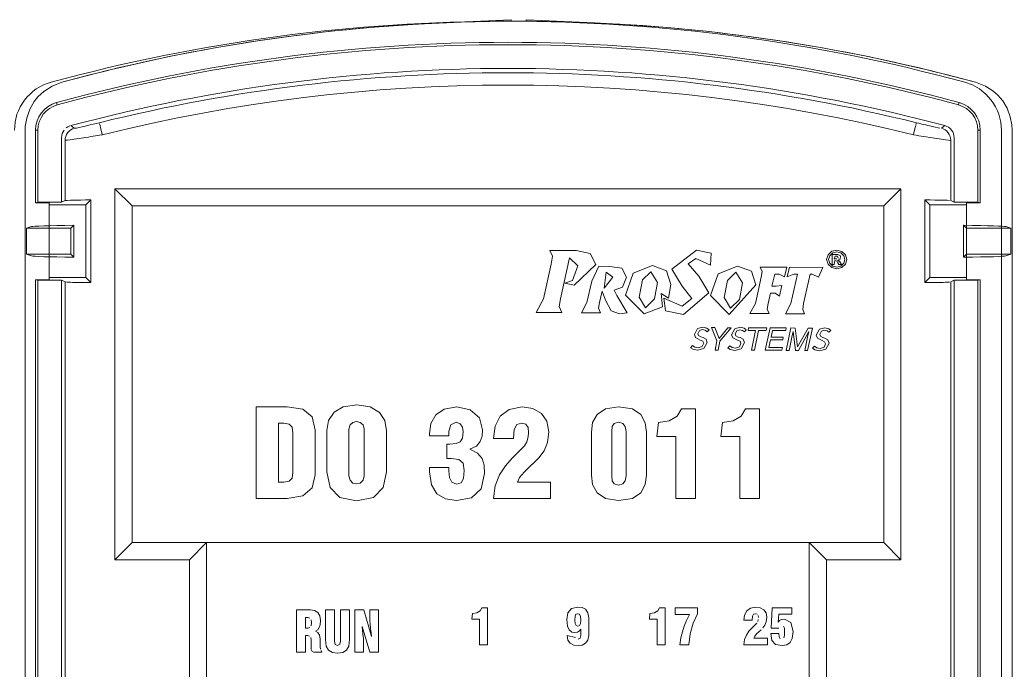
# Model space of a CAD drawing. Header units: millimetres. Extents: x -6000 to 26000, y -6000 to 26000.
# Drawn here: x 113.58 to 119.13, y -2314.49 to -2310.86 of the extents above; entities that cross this region are included whole.
import ezdxf

# ---------------------------------------------------------------- set-up
doc = ezdxf.new("R2010")
doc.units = ezdxf.units.MM
doc.header["$MEASUREMENT"] = 0
doc.layers.add('Чертеж и Рисунок_Ном._пера__1', color=7, linetype='Continuous', lineweight=15)
doc.layers.add('Чертеж и Рисунок_Ном._пера__7', color=7, linetype='Continuous', lineweight=15)

msp = doc.modelspace()

# ---------------------------------------------------------------- linework, layer by layer
at = {"layer": 'Чертеж и Рисунок_Ном._пера__1', "color": 7, "linetype": 'Continuous', "lineweight": 15, "flags": 128}
for points in [[(116.7713, -2312.1622), (116.6921, -2312.146), (116.5454, -2312.1452), (116.5593, -2312.178), (116.5528, -2312.2216), (116.5097, -2312.4156), (116.4685, -2312.4917), (116.6123, -2312.4924), (116.5979, -2312.4597), (116.6049, -2312.4161), (116.6549, -2312.1874)], [(117.4482, -2312.1597), (117.3655, -2312.1429), (117.2272, -2312.2498), (117.2852, -2312.3447)], [(117.361, -2312.1895), (117.4443, -2312.2285), (117.4482, -2312.1597)], [(118.1017, -2312.1691), (118.1227, -2312.15)], [(118.1017, -2312.1691), (118.1227, -2312.15)], [(118.1278, -2312.1592), (118.1113, -2312.1745)], [(118.1278, -2312.1592), (118.1113, -2312.1745)], [(118.1227, -2312.15), (118.1504, -2312.1434)], [(118.1227, -2312.15), (118.1504, -2312.1434)], [(118.1505, -2312.1537), (118.1278, -2312.1592)], [(118.1505, -2312.1537), (118.1278, -2312.1592)], [(118.1504, -2312.1434), (118.1787, -2312.1505)], [(118.1504, -2312.1434), (118.1787, -2312.1505)], [(118.1729, -2312.1592), (118.1505, -2312.1537)], [(118.1729, -2312.1592), (118.1505, -2312.1537)], [(118.1897, -2312.1748), (118.1729, -2312.1592)], [(118.1897, -2312.1748), (118.1729, -2312.1592)], [(118.1787, -2312.1505), (118.1992, -2312.1697)], [(118.1787, -2312.1505), (118.1992, -2312.1697)], [(116.6282, -2312.329), (116.6802, -2312.3396), (116.8021, -2312.2248), (116.7713, -2312.1622)], [(116.6549, -2312.1874), (116.701, -2312.2312), (116.6718, -2312.3133)], [(117.3789, -2312.2887), (117.3199, -2312.2195), (117.361, -2312.1895)], [(118.1015, -2312.2217), (118.094, -2312.1956), (118.1017, -2312.1691)], [(118.1015, -2312.2217), (118.094, -2312.1956), (118.1017, -2312.1691)], [(118.1113, -2312.1745), (118.1051, -2312.1957), (118.1112, -2312.217), (118.128, -2312.2326)], [(118.1113, -2312.1745), (118.1051, -2312.1957), (118.1112, -2312.217), (118.128, -2312.2326)], [(118.1248, -2312.2238), (118.1248, -2312.1681), (118.1369, -2312.1681), (118.1562, -2312.1683), (118.1713, -2312.1759)], [(118.1248, -2312.2238), (118.1248, -2312.1681), (118.1369, -2312.1681), (118.1562, -2312.1683), (118.1713, -2312.1759)], [(118.1506, -2312.2052), (118.1401, -2312.2009), (118.1369, -2312.2238), (118.1248, -2312.2238)], [(118.1506, -2312.2052), (118.1401, -2312.2009), (118.1369, -2312.2238), (118.1248, -2312.2238)], [(118.1551, -2312.1777), (118.1419, -2312.1769), (118.1369, -2312.1922)], [(118.1551, -2312.1777), (118.1419, -2312.1769), (118.1369, -2312.1922)], [(118.1369, -2312.1922), (118.1511, -2312.1922)], [(118.1369, -2312.1922), (118.1511, -2312.1922)], [(118.1591, -2312.1888), (118.1551, -2312.1777)], [(118.1591, -2312.1888), (118.1551, -2312.1777)], [(118.1688, -2312.1947), (118.1573, -2312.1995)], [(118.1688, -2312.1947), (118.1573, -2312.1995)], [(118.1713, -2312.1759), (118.1688, -2312.1947)], [(118.1713, -2312.1759), (118.1688, -2312.1947)], [(118.1733, -2312.2327), (118.19, -2312.2171), (118.1959, -2312.1962), (118.1897, -2312.1748)], [(118.1733, -2312.2327), (118.19, -2312.2171), (118.1959, -2312.1962), (118.1897, -2312.1748)], [(118.1992, -2312.1697), (118.2068, -2312.1962), (118.1992, -2312.2225)], [(118.1992, -2312.1697), (118.2068, -2312.1962), (118.1992, -2312.2225)], [(116.9473, -2312.2442), (116.8815, -2312.2342), (116.8193, -2312.2339), (116.7808, -2312.3162), (116.7529, -2312.4365), (116.722, -2312.4935), (116.8284, -2312.4941), (116.8176, -2312.4684), (116.8224, -2312.4368), (116.837, -2312.3733), (116.8559, -2312.4232), (116.8875, -2312.4832)], [(116.9518, -2312.3512), (116.9737, -2312.2948), (116.9473, -2312.2442)], [(117.1979, -2312.2588), (117.1191, -2312.2302), (117.0114, -2312.2731)], [(117.0626, -2312.3105), (117.1106, -2312.265)], [(117.1106, -2312.265), (117.1467, -2312.3239), (117.1303, -2312.4168)], [(117.1679, -2312.3858), (117.2081, -2312.4125), (117.2224, -2312.3355), (117.1979, -2312.2588)], [(117.487, -2312.2755), (117.4443, -2312.3972), (117.5487, -2312.5029), (117.6981, -2312.3379), (117.6736, -2312.2612)], [(117.5948, -2312.2325), (117.487, -2312.2755)], [(117.5383, -2312.3129), (117.5862, -2312.2674)], [(117.5862, -2312.2674), (117.6223, -2312.3263), (117.6059, -2312.4192)], [(117.6736, -2312.2612), (117.5948, -2312.2325)], [(118.1221, -2312.2411), (118.1015, -2312.2217)], [(118.1221, -2312.2411), (118.1015, -2312.2217)], [(118.1504, -2312.2483), (118.1221, -2312.2411)], [(118.1504, -2312.2483), (118.1221, -2312.2411)], [(118.128, -2312.2326), (118.1505, -2312.2382)], [(118.128, -2312.2326), (118.1505, -2312.2382)], [(118.1785, -2312.2415), (118.1504, -2312.2483)], [(118.1785, -2312.2415), (118.1504, -2312.2483)], [(118.1505, -2312.2382), (118.1733, -2312.2327)], [(118.1505, -2312.2382), (118.1733, -2312.2327)], [(118.1992, -2312.2225), (118.1785, -2312.2415)], [(118.1992, -2312.2225), (118.1785, -2312.2415)], [(116.6718, -2312.3133), (116.6282, -2312.329)], [(117.0114, -2312.2731), (116.9686, -2312.3948), (117.0731, -2312.5006), (117.1759, -2312.461), (117.1679, -2312.3858)], [(117.1303, -2312.4168), (117.0801, -2312.4656), (117.0444, -2312.4067), (117.0626, -2312.3105)], [(117.2852, -2312.3447), (117.3392, -2312.4148), (117.2862, -2312.4567), (117.1836, -2312.4116), (117.193, -2312.483), (117.2931, -2312.5034), (117.4343, -2312.3821), (117.3789, -2312.2887)], [(117.5558, -2312.468), (117.5201, -2312.4091), (117.5383, -2312.3129)], [(116.9198, -2312.3964), (116.9057, -2312.3666), (116.9518, -2312.3512)], [(116.9774, -2312.4948), (116.9198, -2312.3964)], [(117.6059, -2312.4192), (117.5558, -2312.468)], [(116.8875, -2312.4832), (116.9339, -2312.4999)], [(116.9339, -2312.4999), (116.9774, -2312.4948)], [(117.4005, -2312.6524), (117.3862, -2312.6464), (117.3596, -2312.6325), (117.3537, -2312.6157), (117.3712, -2312.5819)], [(117.3712, -2312.5819), (117.401, -2312.574)], [(117.3823, -2312.5936), (117.3728, -2312.6114), (117.377, -2312.6219)], [(117.415, -2312.5921), (117.3998, -2312.5883), (117.3823, -2312.5936)], [(117.401, -2312.574), (117.4242, -2312.5797)], [(117.4242, -2312.5797), (117.4357, -2312.589), (117.4248, -2312.5999), (117.415, -2312.5921)], [(117.6091, -2312.6534), (117.5949, -2312.6475), (117.5683, -2312.6336), (117.5624, -2312.6168), (117.5799, -2312.583)], [(117.5799, -2312.583), (117.6097, -2312.5751), (117.6329, -2312.5807), (117.6443, -2312.5901), (117.6334, -2312.6009), (117.6236, -2312.5932)], [(117.591, -2312.5946), (117.5815, -2312.6124), (117.5856, -2312.623)], [(117.6236, -2312.5932), (117.6084, -2312.5894), (117.591, -2312.5946)], [(118.0419, -2312.636), (118.036, -2312.6192), (118.0535, -2312.5853)], [(118.0535, -2312.5853), (118.0833, -2312.5775), (118.1065, -2312.5831)], [(118.0646, -2312.597), (118.0551, -2312.6148), (118.0592, -2312.6253)], [(118.082, -2312.5917), (118.0646, -2312.597)], [(118.0972, -2312.5956), (118.082, -2312.5917)], [(118.1065, -2312.5831), (118.1179, -2312.5924), (118.107, -2312.6033), (118.0972, -2312.5956)], [(117.377, -2312.6219), (117.3907, -2312.6284), (117.4021, -2312.6319), (117.4189, -2312.6414), (117.4257, -2312.66), (117.4067, -2312.694)], [(117.3969, -2312.6831), (117.4059, -2312.6635), (117.4005, -2312.6524)], [(117.5856, -2312.623), (117.5993, -2312.6295), (117.6108, -2312.6329), (117.6275, -2312.6424)], [(117.6056, -2312.6841), (117.6145, -2312.6645), (117.6091, -2312.6534)], [(117.6275, -2312.6424), (117.6343, -2312.661), (117.6154, -2312.695)], [(118.0828, -2312.6558), (118.0685, -2312.6498), (118.0419, -2312.636)], [(118.0592, -2312.6253), (118.0729, -2312.6318), (118.0844, -2312.6353), (118.1011, -2312.6448)], [(118.0792, -2312.6865), (118.0881, -2312.6669), (118.0828, -2312.6558)], [(118.1011, -2312.6448), (118.1079, -2312.6634), (118.089, -2312.6974)], [(117.3454, -2312.6978), (117.3327, -2312.6892), (117.3438, -2312.6776)], [(117.3438, -2312.6776), (117.3566, -2312.6864)], [(117.4067, -2312.694), (117.3712, -2312.7038), (117.3454, -2312.6978)], [(117.3566, -2312.6864), (117.375, -2312.6903)], [(117.375, -2312.6903), (117.3969, -2312.6831)], [(117.554, -2312.6988), (117.5413, -2312.6902), (117.5524, -2312.6787)], [(117.5524, -2312.6787), (117.5652, -2312.6875)], [(117.6154, -2312.695), (117.5799, -2312.7049), (117.554, -2312.6988)], [(117.5652, -2312.6875), (117.5836, -2312.6913)], [(117.5836, -2312.6913), (117.6056, -2312.6841)], [(118.0535, -2312.7072), (118.0276, -2312.7012), (118.015, -2312.6926), (118.026, -2312.681)], [(118.026, -2312.681), (118.0389, -2312.6898)], [(118.0389, -2312.6898), (118.0573, -2312.6937)], [(118.089, -2312.6974), (118.0535, -2312.7072)], [(118.0573, -2312.6937), (118.0792, -2312.6865)]]:
    msp.add_lwpolyline(points, dxfattribs=at)
for points in [[(118.1573, -2312.1995), (118.1655, -2312.2059), (118.177, -2312.224), (118.1619, -2312.2239), (118.1569, -2312.2148)], [(118.1573, -2312.1995), (118.1655, -2312.2059), (118.177, -2312.224), (118.1619, -2312.2239), (118.1569, -2312.2148)], [(116.8484, -2312.357), (116.8604, -2312.2675), (116.8979, -2312.2952)], [(117.8706, -2312.2391), (117.7221, -2312.2384), (117.7325, -2312.263), (117.7276, -2312.2956), (117.6957, -2312.4412), (117.6644, -2312.4982), (117.7722, -2312.4988), (117.7618, -2312.4742), (117.7666, -2312.4415), (117.7793, -2312.3836), (117.8064, -2312.3837), (117.8302, -2312.4017), (117.844, -2312.3423), (117.812, -2312.3455), (117.7878, -2312.3454), (117.8034, -2312.2771), (117.8291, -2312.2772), (117.8574, -2312.2937)], [(118.0733, -2312.2401), (118.048, -2312.2946), (118.012, -2312.2781), (118.0017, -2312.278), (117.9653, -2312.4425), (117.9604, -2312.4752), (117.9709, -2312.4998), (117.8631, -2312.4992), (117.8943, -2312.4422), (117.9307, -2312.2777), (117.9096, -2312.2776), (117.8736, -2312.2938), (117.886, -2312.2392)], [(117.4684, -2312.5769), (117.4917, -2312.6372), (117.5403, -2312.5773), (117.5602, -2312.5774), (117.497, -2312.6519), (117.4863, -2312.7022), (117.4694, -2312.7022), (117.4801, -2312.6518), (117.4487, -2312.5768)], [(117.69, -2312.7033), (117.6731, -2312.7032), (117.6965, -2312.5931), (117.6541, -2312.5929), (117.6572, -2312.5779), (117.759, -2312.5784), (117.7559, -2312.5934), (117.7134, -2312.5931)], [(117.843, -2312.704), (117.7505, -2312.7036), (117.7771, -2312.5785), (117.8683, -2312.5789), (117.8652, -2312.5939), (117.7909, -2312.5935), (117.7829, -2312.6302), (117.8514, -2312.6306), (117.8483, -2312.6456), (117.7798, -2312.6452), (117.7705, -2312.6887), (117.8461, -2312.689)], [(117.9185, -2312.5792), (117.9316, -2312.6852), (117.9901, -2312.5795), (118.0141, -2312.5797), (117.9875, -2312.7048), (117.9712, -2312.7047), (117.9868, -2312.6307), (117.9941, -2312.5996), (117.9361, -2312.7045), (117.9194, -2312.7044), (117.9066, -2312.5991), (117.8999, -2312.6303), (117.8842, -2312.7042), (117.8678, -2312.7041), (117.8944, -2312.579)]]:
    msp.add_lwpolyline(points, close=True, dxfattribs=at)
at = {"layer": 'Чертеж и Рисунок_Ном._пера__7', "color": 7, "linetype": 'Continuous', "lineweight": 15}
for p, q in [((115.9457, -2310.872), (116.3288, -2310.8553)), ((116.3288, -2310.8553), (116.3288, -2310.8628)), ((116.4123, -2310.8553), (116.7953, -2310.872)), ((116.4123, -2310.8628), (116.4123, -2310.8553)), ((113.7849, -2311.3183), (113.7885, -2311.3313)), ((118.8354, -2311.3183), (118.8319, -2311.3313)), ((113.6091, -2318.069), (113.6091, -2311.4724)), ((113.6091, -2318.069), (113.6091, -2311.4727)), ((113.667, -2311.8784), (113.667, -2311.4727)), ((113.6803, -2311.4727), (113.667, -2311.4727)), ((113.6803, -2311.4727), (113.6803, -2311.8758)), ((118.94, -2311.4727), (118.94, -2311.8758)), ((118.94, -2311.4727), (118.9534, -2311.4727)), ((118.9534, -2311.4727), (118.9534, -2311.8784)), ((119.0716, -2318.069), (119.0716, -2311.4724)), ((119.132, -2311.4724), (119.132, -2318.069)), ((119.132, -2318.0272), (119.132, -2311.4727)), ((113.813, -2311.8758), (113.813, -2311.5143)), ((113.8322, -2311.5291), (113.8322, -2311.8662)), ((118.7881, -2311.8662), (118.7881, -2311.5291)), ((118.8073, -2311.8758), (118.8073, -2311.5143)), ((114.1105, -2311.8001), (118.5099, -2311.8001)), ((114.1105, -2311.8001), (114.2069, -2311.8965)), ((114.1105, -2313.8763), (114.1105, -2311.8001)), ((118.4135, -2311.8965), (118.5099, -2311.8001)), ((118.5099, -2311.8001), (118.5099, -2313.8763)), ((113.6803, -2311.8758), (113.667, -2311.8784)), ((113.7435, -2311.8784), (113.667, -2311.8784)), ((113.813, -2311.8758), (113.6803, -2311.8758)), ((113.7435, -2311.8907), (113.7435, -2311.8784)), ((113.8322, -2311.8662), (113.813, -2311.8758)), ((113.9492, -2311.8907), (113.9771, -2311.8628)), ((113.9771, -2311.8628), (113.9771, -2312.325)), ((118.6432, -2312.325), (118.6432, -2311.8628)), ((118.6432, -2311.8628), (118.6711, -2311.8907)), ((118.8073, -2311.8758), (118.7881, -2311.8662)), ((118.94, -2311.8758), (118.8073, -2311.8758)), ((118.8769, -2311.8784), (118.8769, -2311.8907)), ((118.9534, -2311.8784), (118.8769, -2311.8784)), ((118.9534, -2311.8784), (118.94, -2311.8758)), ((113.9492, -2311.8907), (113.7435, -2311.8907)), ((113.7435, -2312.2971), (113.7435, -2311.8907)), ((113.9492, -2311.8907), (113.9492, -2312.2971)), ((118.4135, -2311.8965), (114.2069, -2311.8965)), ((114.2069, -2311.8965), (114.2069, -2313.7799)), ((118.4135, -2313.7799), (118.4135, -2311.8965)), ((118.6711, -2311.8907), (118.8769, -2311.8907)), ((118.6711, -2312.2971), (118.6711, -2311.8907)), ((118.8769, -2311.8907), (118.8769, -2312.2971)), ((113.6164, -2312.0212), (113.6441, -2312.012)), ((113.6164, -2312.0212), (113.6164, -2312.1666)), ((113.8654, -2312.0212), (113.6164, -2312.0212)), ((113.8654, -2312.0212), (113.8822, -2312.0045)), ((113.8654, -2312.0212), (113.8654, -2312.1666)), ((113.8822, -2312.0045), (113.8822, -2312.1833)), ((118.8589, -2312.0045), (118.8589, -2312.1833)), ((118.8589, -2312.0045), (118.8756, -2312.0212)), ((119.1247, -2312.0212), (118.8756, -2312.0212)), ((118.8756, -2312.1666), (118.8756, -2312.0212)), ((119.1247, -2312.0212), (119.0969, -2312.012)), ((119.1247, -2312.0212), (119.1247, -2312.1666)), ((113.6441, -2312.1759), (113.6164, -2312.1666)), ((113.6164, -2312.1666), (113.8654, -2312.1666)), ((113.8654, -2312.1666), (113.8822, -2312.1833)), ((118.8756, -2312.1666), (118.8589, -2312.1833)), ((118.8756, -2312.1666), (119.1247, -2312.1666)), ((119.0969, -2312.1759), (119.1247, -2312.1666)), ((113.667, -2312.3094), (113.667, -2316.9005)), ((113.6803, -2312.3121), (113.667, -2312.3094)), ((113.7435, -2312.3094), (113.667, -2312.3094)), ((113.813, -2312.3121), (113.6803, -2312.3121)), ((113.6803, -2312.3121), (113.6803, -2316.8979)), ((113.9492, -2312.2971), (113.7435, -2312.2971)), ((113.7435, -2312.2971), (113.7435, -2312.3094)), ((113.813, -2312.3121), (113.8322, -2312.3217)), ((113.813, -2316.8979), (113.813, -2312.3121)), ((113.8322, -2312.3217), (113.8322, -2316.8883)), ((113.9771, -2312.325), (113.9492, -2312.2971)), ((118.6432, -2312.325), (118.6711, -2312.2971)), ((118.6711, -2312.2971), (118.8769, -2312.2971)), ((118.8073, -2312.3121), (118.7881, -2312.3217)), ((118.7881, -2316.8883), (118.7881, -2312.3217)), ((118.94, -2312.3121), (118.8073, -2312.3121)), ((118.8073, -2316.8979), (118.8073, -2312.3121)), ((118.8769, -2312.3094), (118.8769, -2312.2971)), ((118.9534, -2312.3094), (118.8769, -2312.3094)), ((118.9534, -2312.3094), (118.94, -2312.3121)), ((118.94, -2316.8979), (118.94, -2312.3121)), ((118.9534, -2312.3094), (118.9534, -2316.9005)), ((114.1105, -2313.8763), (114.2069, -2313.7799)), ((114.2069, -2313.7799), (114.6242, -2313.7799)), ((114.5278, -2313.8763), (114.6242, -2313.7799)), ((114.6242, -2313.7799), (114.6242, -2317.6751)), ((114.6242, -2313.7799), (117.9961, -2313.7799)), ((117.9961, -2313.7799), (118.4135, -2313.7799)), ((117.9961, -2313.7799), (118.0925, -2313.8763)), ((117.9961, -2317.6751), (117.9961, -2313.7799)), ((118.4135, -2313.7799), (118.5099, -2313.8763)), ((114.5278, -2313.8763), (114.1105, -2313.8763)), ((114.5278, -2317.7715), (114.5278, -2313.8763)), ((118.5099, -2313.8763), (118.0925, -2313.8763)), ((118.0925, -2313.8763), (118.0925, -2317.7715))]:
    msp.add_line(p, q, dxfattribs=at)
at = {"layer": 'Чертеж и Рисунок_Ном._пера__7', "color": 7, "linetype": 'Continuous', "lineweight": 15, "flags": 128}
for points in [[(113.7536, -2311.2043), (113.732, -2311.2112), (113.711, -2311.2197), (113.6908, -2311.23), (113.6714, -2311.2419), (113.6544, -2311.2543), (113.6361, -2311.2701), (113.6202, -2311.2863), (113.6057, -2311.3038), (113.5936, -2311.321), (113.5813, -2311.3419), (113.5708, -2311.3638), (113.5633, -2311.3835), (113.5524, -2311.4274), (113.5487, -2311.4724)], [(113.814, -2311.2043), (113.7596, -2311.2255), (113.7136, -2311.2553), (113.6806, -2311.2863), (113.6601, -2311.3119), (113.6349, -2311.3553), (113.6175, -2311.4045), (113.6098, -2311.4525), (113.6091, -2311.4724)], [(118.8667, -2311.2043), (118.9094, -2311.2197), (118.9489, -2311.2419), (118.9843, -2311.2702), (119.0146, -2311.3038), (119.0285, -2311.3237), (119.0391, -2311.3419), (119.0495, -2311.3638), (119.057, -2311.3835), (119.0634, -2311.4053), (119.068, -2311.4275), (119.0708, -2311.4515), (119.0716, -2311.4724)], [(118.9271, -2311.2043), (118.9819, -2311.2257), (119.0234, -2311.252), (119.0515, -2311.2768), (119.079, -2311.3092), (119.1033, -2311.3493), (119.1217, -2311.3975), (119.1304, -2311.4425), (119.132, -2311.4724)], [(113.884, -2311.4619), (113.8962, -2311.4606), (113.9103, -2311.4577), (113.9273, -2311.454), (113.9381, -2311.4515), (113.9528, -2311.4481), (113.9721, -2311.4435), (113.9891, -2311.4394), (114.0065, -2311.4351), (114.024, -2311.4308)], [(114.028, -2311.4467), (114.0254, -2311.4362)], [(118.5963, -2311.4308), (118.5934, -2311.4426)], [(118.5963, -2311.4308), (118.6094, -2311.4341), (118.6273, -2311.4384), (118.6375, -2311.4409), (118.6482, -2311.4435), (118.6603, -2311.4464), (118.6708, -2311.4489), (118.687, -2311.4526), (118.7018, -2311.4559), (118.7175, -2311.4593), (118.7278, -2311.4612)], [(113.813, -2311.5143), (113.814, -2311.503), (113.8167, -2311.4919), (113.8213, -2311.4815), (113.8274, -2311.4719)], [(113.8322, -2311.5291), (113.8331, -2311.5183), (113.8358, -2311.5073), (113.8403, -2311.4966), (113.8467, -2311.4867), (113.8546, -2311.478), (113.8638, -2311.4709), (113.8737, -2311.4655), (113.884, -2311.4619)], [(113.8391, -2311.4601), (113.8485, -2311.4537), (113.8589, -2311.449)], [(113.884, -2311.4619), (113.8743, -2311.4545), (113.8647, -2311.4472)], [(114.0408, -2311.4983), (114.0378, -2311.4862), (114.0347, -2311.4739), (114.0308, -2311.4583), (114.028, -2311.4467)], [(118.5924, -2311.4467), (118.5895, -2311.4583), (118.5856, -2311.4739), (118.5825, -2311.4862), (118.5796, -2311.4983)], [(118.7557, -2311.4472), (118.746, -2311.4545), (118.7364, -2311.4619)], [(118.7881, -2311.5291), (118.7872, -2311.5183), (118.7846, -2311.5073), (118.78, -2311.4966), (118.7737, -2311.4867), (118.7657, -2311.478), (118.7565, -2311.4709), (118.7466, -2311.4655), (118.7364, -2311.4619)], [(118.7557, -2311.4472), (118.7663, -2311.451), (118.7763, -2311.4565), (118.7852, -2311.4635), (118.7929, -2311.4719), (118.7991, -2311.4815), (118.8036, -2311.4919), (118.8064, -2311.503), (118.8073, -2311.5143)], [(113.8322, -2311.5291), (113.845, -2311.5284), (113.8604, -2311.5265), (113.8717, -2311.525), (113.8839, -2311.5232), (113.8968, -2311.5213), (113.9127, -2311.5189), (113.9229, -2311.5173), (113.9347, -2311.5154), (113.9482, -2311.5133), (113.9635, -2311.5109), (113.9772, -2311.5087), (113.9904, -2311.5065), (114.0028, -2311.5045), (114.0143, -2311.5026), (114.0246, -2311.5009), (114.0408, -2311.4983)], [(118.5796, -2311.4983), (118.5953, -2311.5009), (118.6096, -2311.5032), (118.6225, -2311.5053), (118.6337, -2311.5072), (118.651, -2311.5099), (118.6721, -2311.5133), (118.6856, -2311.5154), (118.6974, -2311.5173), (118.7076, -2311.5189), (118.7236, -2311.5213), (118.7364, -2311.5232), (118.7486, -2311.525), (118.7599, -2311.5265), (118.7754, -2311.5284), (118.787, -2311.5293)], [(113.8322, -2311.8662), (113.8441, -2311.8651), (113.8624, -2311.8644), (113.8744, -2311.8641), (113.8881, -2311.8638), (113.9034, -2311.8636), (113.9201, -2311.8633), (113.9475, -2311.863), (113.9771, -2311.8628)], [(118.6432, -2311.8628), (118.6728, -2311.863), (118.7002, -2311.8633), (118.717, -2311.8636), (118.7322, -2311.8638), (118.746, -2311.8641), (118.7579, -2311.8644), (118.768, -2311.8647), (118.7823, -2311.8654)], [(113.8322, -2312.3217), (113.8441, -2312.3228), (113.8624, -2312.3234), (113.8744, -2312.3237), (113.8881, -2312.324), (113.9034, -2312.3243), (113.9201, -2312.3245), (113.9475, -2312.3248), (113.9771, -2312.325)], [(118.6432, -2312.325), (118.6728, -2312.3248), (118.7002, -2312.3245), (118.717, -2312.3243), (118.7322, -2312.324), (118.746, -2312.3237), (118.7579, -2312.3234), (118.768, -2312.3231), (118.7823, -2312.3224)], [(115.1634, -2313.0337), (115.0749, -2313.0201), (114.9025, -2313.0201), (114.9025, -2313.5336)], [(115.2149, -2313.0761), (115.1634, -2313.0337)], [(115.3892, -2313.0199), (115.3372, -2313.0506)], [(115.4646, -2313.0087), (115.3892, -2313.0199)], [(115.5397, -2313.0201), (115.4646, -2313.0087)], [(115.5913, -2313.0512), (115.5397, -2313.0201)], [(115.9543, -2313.0324), (115.9067, -2313.0653)], [(116.0238, -2313.0201), (115.9543, -2313.0324)], [(116.0998, -2313.0363), (116.0238, -2313.0201)], [(116.1506, -2313.0809), (116.0998, -2313.0363)], [(116.317, -2313.0343), (116.267, -2313.0728)], [(116.3906, -2313.0201), (116.317, -2313.0343)], [(116.4504, -2313.0295), (116.3906, -2313.0201)], [(116.4977, -2313.0569), (116.4504, -2313.0295)], [(116.8559, -2313.0319), (116.8092, -2313.0635)], [(116.9298, -2313.0201), (116.8559, -2313.0319)], [(117.0068, -2313.032), (116.9298, -2313.0201)], [(117.0543, -2313.0637), (117.0068, -2313.032)], [(117.6077, -2313.5336), (117.7178, -2313.5336), (117.7178, -2313.0308), (117.6392, -2313.0308), (117.6163, -2313.072), (117.571, -2313.0982)], [(115.2147, -2313.4725), (115.2315, -2313.4005), (115.2315, -2313.1503), (115.2149, -2313.0761)], [(115.307, -2313.0964), (115.2972, -2313.1531), (115.2972, -2313.3841), (115.315, -2313.4715), (115.3698, -2313.5265), (115.4639, -2313.5457)], [(115.3372, -2313.0506), (115.307, -2313.0964)], [(115.4432, -2313.1075), (115.4639, -2313.1031)], [(115.4639, -2313.1031), (115.4842, -2313.1075)], [(115.6209, -2313.0973), (115.5913, -2313.0512)], [(115.6131, -2313.4715), (115.6305, -2313.3841), (115.6305, -2313.1538), (115.6209, -2313.0973)], [(115.9067, -2313.0653), (115.8794, -2313.1127)], [(116.1662, -2313.1833), (116.1689, -2313.1481), (116.1506, -2313.0809)], [(116.267, -2313.0728), (116.2387, -2313.1291)], [(116.5289, -2313.1009), (116.4977, -2313.0569)], [(116.5401, -2313.1603), (116.5289, -2313.1009)], [(116.8092, -2313.0635), (116.7846, -2313.1086)], [(117.0783, -2313.1088), (117.0543, -2313.0637)], [(117.571, -2313.0982), (117.5105, -2313.1074), (117.5026, -2313.1867), (117.6077, -2313.1867), (117.6077, -2313.5336)], [(115.0262, -2313.1124), (115.0563, -2313.1124), (115.0855, -2313.1175)], [(115.0857, -2313.4361), (115.057, -2313.4413), (115.0262, -2313.4413), (115.0262, -2313.1124)], [(115.0855, -2313.1175), (115.1024, -2313.1344)], [(115.1024, -2313.1344), (115.1077, -2313.1653), (115.1077, -2313.387), (115.1024, -2313.4189), (115.0857, -2313.4361)], [(115.4273, -2313.4311), (115.4209, -2313.4056), (115.4209, -2313.1453), (115.4273, -2313.1213)], [(115.4273, -2313.1213), (115.4432, -2313.1075)], [(115.4842, -2313.1075), (115.5002, -2313.1213)], [(115.5002, -2313.1213), (115.5068, -2313.1453), (115.5068, -2313.4056), (115.5002, -2313.4311)], [(115.8794, -2313.1127), (115.8708, -2313.1689), (115.8708, -2313.1832), (115.9794, -2313.1832)], [(115.9794, -2313.1832), (115.9794, -2313.156), (115.9909, -2313.12)], [(115.9909, -2313.12), (116.0216, -2313.1067)], [(116.0216, -2313.1067), (116.044, -2313.1145)], [(116.044, -2313.1145), (116.0564, -2313.1343)], [(116.0564, -2313.1343), (116.0602, -2313.1603), (116.0563, -2313.1951)], [(116.2387, -2313.1291), (116.2297, -2313.1967), (116.3413, -2313.1967), (116.346, -2313.1466)], [(116.346, -2313.1466), (116.3608, -2313.1192), (116.3856, -2313.1109)], [(116.3856, -2313.1109), (116.4105, -2313.1176)], [(116.4105, -2313.1176), (116.4229, -2313.1363)], [(116.4229, -2313.1363), (116.4264, -2313.1646)], [(116.7846, -2313.1086), (116.7775, -2313.161)], [(116.9674, -2313.434), (116.9541, -2313.4517), (116.9284, -2313.4578), (116.9048, -2313.4517), (116.8938, -2313.434), (116.8912, -2313.4056), (116.8912, -2313.1588), (116.8938, -2313.1304), (116.9048, -2313.1127)], [(116.9048, -2313.1127), (116.9284, -2313.1067)], [(116.9284, -2313.1067), (116.9541, -2313.1127)], [(116.9541, -2313.1127), (116.9674, -2313.1304)], [(116.9674, -2313.1304), (116.9713, -2313.1588), (116.9713, -2313.4056), (116.9674, -2313.434)], [(117.0783, -2313.455), (117.085, -2313.4027), (117.085, -2313.161), (117.0783, -2313.1088)], [(116.0563, -2313.1951), (116.0433, -2313.2157), (116.0201, -2313.2256)], [(116.1339, -2313.2398), (116.1557, -2313.2145)], [(116.1557, -2313.2145), (116.1662, -2313.1833)], [(116.4168, -2313.2152), (116.4028, -2313.2389)], [(116.4242, -2313.1883), (116.4168, -2313.2152)], [(116.4264, -2313.1646), (116.4242, -2313.1883)], [(116.5326, -2313.2193), (116.5401, -2313.1603)], [(116.7775, -2313.161), (116.7775, -2313.4027), (116.7846, -2313.4552)], [(116.0201, -2313.2256), (115.9852, -2313.2282), (115.968, -2313.2282), (115.968, -2313.309), (115.993, -2313.309), (116.036, -2313.3145)], [(116.0974, -2313.2568), (116.1339, -2313.2398)], [(116.1404, -2313.2802), (116.0974, -2313.2568)], [(116.3713, -2313.2708), (116.3341, -2313.3072)], [(116.4028, -2313.2389), (116.3713, -2313.2708)], [(116.4843, -2313.3047), (116.5128, -2313.2656)], [(116.5128, -2313.2656), (116.5326, -2313.2193)], [(116.036, -2313.3145), (116.0592, -2313.335)], [(116.1654, -2313.3095), (116.1404, -2313.2802)], [(116.1769, -2313.3464), (116.1654, -2313.3095)], [(116.3341, -2313.3072), (116.2961, -2313.35)], [(116.4613, -2313.3282), (116.4843, -2313.3047)], [(115.9834, -2313.4146), (115.9794, -2313.3784), (115.9794, -2313.3591), (115.8708, -2313.3591), (115.8708, -2313.3841), (115.8821, -2313.4562)], [(116.0592, -2313.335), (116.0659, -2313.3762)], [(116.0659, -2313.3762), (116.0621, -2313.4203)], [(116.1796, -2313.3927), (116.1769, -2313.3464)], [(116.2961, -2313.35), (116.2626, -2313.4009)], [(116.4004, -2313.3858), (116.4311, -2313.3561)], [(116.4311, -2313.3561), (116.4613, -2313.3282)], [(115.4432, -2313.4463), (115.4273, -2313.4311)], [(115.5002, -2313.4311), (115.4842, -2313.4463)], [(115.997, -2313.4415), (115.9834, -2313.4146)], [(116.0621, -2313.4203), (116.0486, -2313.4446)], [(116.1606, -2313.4797), (116.1796, -2313.3927)], [(116.2297, -2313.5336), (116.5486, -2313.5336), (116.5486, -2313.4413), (116.3642, -2313.4413), (116.3758, -2313.415)], [(116.2626, -2313.4009), (116.2388, -2313.4616)], [(116.3758, -2313.415), (116.4004, -2313.3858)], [(115.1632, -2313.5178), (115.2147, -2313.4725)], [(115.4842, -2313.4463), (115.4639, -2313.4513), (115.4432, -2313.4463)], [(115.5585, -2313.5265), (115.6131, -2313.4715)], [(115.8821, -2313.4562), (115.9135, -2313.506)], [(116.0223, -2313.452), (115.997, -2313.4415)], [(116.0486, -2313.4446), (116.0223, -2313.452)], [(116.1067, -2313.5288), (116.1606, -2313.4797)], [(116.2388, -2313.4616), (116.2297, -2313.5336)], [(116.7846, -2313.4552), (116.8092, -2313.5005)], [(117.0543, -2313.5003), (117.0783, -2313.455)], [(114.9025, -2313.5336), (115.0749, -2313.5336), (115.1632, -2313.5178)], [(115.4639, -2313.5457), (115.5585, -2313.5265)], [(115.9135, -2313.506), (115.9616, -2313.535)], [(115.9616, -2313.535), (116.0223, -2313.5443)], [(116.0223, -2313.5443), (116.1067, -2313.5288)], [(116.8092, -2313.5005), (116.8559, -2313.5324)], [(116.8559, -2313.5324), (116.9298, -2313.5443)], [(116.9298, -2313.5443), (117.0068, -2313.5322)], [(117.0068, -2313.5322), (117.0543, -2313.5003)], [(115.2286, -2314.1601), (115.2066, -2314.1563), (115.1268, -2314.1563), (115.1268, -2314.3921), (115.1776, -2314.3921), (115.1776, -2314.3002)], [(115.2896, -2314.1563), (115.2896, -2314.3225), (115.2941, -2314.3584)], [(115.3445, -2314.3488), (115.3403, -2314.3317), (115.3403, -2314.1563), (115.2896, -2314.1563)], [(115.4203, -2314.3583), (115.4248, -2314.3225), (115.4248, -2314.1563), (115.3741, -2314.1563), (115.3741, -2314.3317), (115.3699, -2314.3487)], [(115.4542, -2314.1563), (115.4542, -2314.3921), (115.5026, -2314.3921), (115.5026, -2314.3363), (115.5016, -2314.3154)], [(115.5421, -2314.2597), (115.5447, -2314.283), (115.5466, -2314.3044), (115.5032, -2314.1563), (115.4542, -2314.1563)], [(115.4963, -2314.2693), (115.4941, -2314.2486), (115.5381, -2314.3921), (115.587, -2314.3921), (115.587, -2314.1563), (115.5386, -2314.1563), (115.5386, -2314.2151), (115.5397, -2314.2363)], [(116.1514, -2314.3514), (116.1968, -2314.3514), (116.1968, -2314.1444), (116.1644, -2314.1444), (116.155, -2314.1613)], [(116.7014, -2314.14), (116.6659, -2314.1486), (116.6463, -2314.1728)], [(116.7251, -2314.1429), (116.7014, -2314.14)], [(116.758, -2314.1717), (116.7447, -2314.1529), (116.7251, -2314.1429)], [(117.1453, -2314.3514), (117.1906, -2314.3514), (117.1906, -2314.1444), (117.1583, -2314.1444), (117.1488, -2314.1613)], [(117.3474, -2314.2312), (117.3714, -2314.1789), (117.3714, -2314.1444), (117.2466, -2314.1444), (117.2466, -2314.1824), (117.3264, -2314.1824), (117.3106, -2314.2163)], [(117.6673, -2314.1459), (117.6468, -2314.1617)], [(117.6977, -2314.14), (117.6673, -2314.1459)], [(117.7223, -2314.1439), (117.6977, -2314.14)], [(117.7418, -2314.1552), (117.7223, -2314.1439)], [(117.7546, -2314.1733), (117.7418, -2314.1552)], [(117.826, -2314.1798), (117.8982, -2314.1798), (117.8982, -2314.1444), (117.7898, -2314.1444), (117.7839, -2314.2584), (117.826, -2314.2584)], [(115.1776, -2314.1987), (115.1902, -2314.1987), (115.2013, -2314.2017)], [(115.2014, -2314.2549), (115.1905, -2314.2578), (115.1776, -2314.2578), (115.1776, -2314.1987)], [(115.2086, -2314.2112), (115.2113, -2314.2283), (115.2086, -2314.2454)], [(115.2578, -2314.1898), (115.2462, -2314.1713), (115.2286, -2314.1601)], [(115.262, -2314.2158), (115.2578, -2314.1898)], [(116.1363, -2314.1721), (116.1114, -2314.1759), (116.1082, -2314.2086), (116.1514, -2314.2086), (116.1514, -2314.3514)], [(116.155, -2314.1613), (116.1363, -2314.1721)], [(116.6463, -2314.1728), (116.6402, -2314.2107), (116.6437, -2314.2477)], [(116.6849, -2314.2139), (116.6861, -2314.192)], [(116.6864, -2314.2316), (116.6849, -2314.2139)], [(116.6861, -2314.192), (116.691, -2314.1808)], [(116.691, -2314.1808), (116.7014, -2314.1777)], [(116.7014, -2314.1777), (116.7117, -2314.1809)], [(116.7117, -2314.1809), (116.7168, -2314.1922)], [(116.7168, -2314.1922), (116.7182, -2314.2139)], [(116.7182, -2314.2139), (116.7168, -2314.2316)], [(116.7583, -2314.325), (116.763, -2314.2993), (116.763, -2314.201), (116.758, -2314.1717)], [(117.1302, -2314.1721), (117.1053, -2314.1759), (117.102, -2314.2086), (117.1453, -2314.2086), (117.1453, -2314.3514)], [(117.1488, -2314.1613), (117.1302, -2314.1721)], [(117.6351, -2314.1849), (117.6314, -2314.2127), (117.6773, -2314.2127), (117.6793, -2314.1921), (117.6854, -2314.1808)], [(117.6468, -2314.1617), (117.6351, -2314.1849)], [(117.6854, -2314.1808), (117.6956, -2314.1774)], [(117.6956, -2314.1774), (117.7058, -2314.1801)], [(117.7115, -2314.2092), (117.7085, -2314.2203)], [(117.711, -2314.1879), (117.7124, -2314.1995)], [(117.7592, -2314.1977), (117.7546, -2314.1733)], [(117.7561, -2314.222), (117.7592, -2314.1977)], [(117.8306, -2314.2163), (117.8222, -2314.2245), (117.826, -2314.1798)], [(117.8584, -2314.208), (117.842, -2314.2103), (117.8306, -2314.2163)], [(117.8939, -2314.2257), (117.8584, -2314.208)], [(115.2333, -2314.2755), (115.2461, -2314.267)], [(115.2461, -2314.267), (115.2551, -2314.2552)], [(115.2551, -2314.2552), (115.2603, -2314.2388)], [(115.2603, -2314.2388), (115.262, -2314.2158)], [(115.5016, -2314.3154), (115.4992, -2314.2924), (115.4963, -2314.2693)], [(115.5397, -2314.2363), (115.5421, -2314.2597)], [(116.6437, -2314.2477), (116.6534, -2314.2682)], [(116.6534, -2314.2682), (116.6675, -2314.2798)], [(116.7014, -2314.2472), (116.6915, -2314.2431), (116.6864, -2314.2316)], [(116.7117, -2314.2431), (116.7014, -2314.2472)], [(116.7104, -2314.2737), (116.7182, -2314.2643), (116.7182, -2314.3002), (116.7144, -2314.3141)], [(116.7168, -2314.2316), (116.7117, -2314.2431)], [(117.2973, -2314.2477), (117.2866, -2314.2789)], [(117.3106, -2314.2163), (117.2973, -2314.2477)], [(117.3305, -2314.2896), (117.3474, -2314.2312)], [(117.6744, -2314.2582), (117.6587, -2314.2758)], [(117.6897, -2314.2432), (117.6744, -2314.2582)], [(117.7026, -2314.2301), (117.6897, -2314.2432)], [(117.7143, -2314.2783), (117.7268, -2314.2669)], [(117.7362, -2314.2572), (117.748, -2314.2411)], [(117.748, -2314.2411), (117.7561, -2314.222)], [(117.8519, -2314.2463), (117.8573, -2314.2575)], [(117.8573, -2314.2575), (117.859, -2314.2796), (117.8581, -2314.3)], [(117.9018, -2314.3152), (117.9058, -2314.2778), (117.8939, -2314.2257)], [(115.1776, -2314.3002), (115.1887, -2314.3002), (115.201, -2314.3027)], [(115.2072, -2314.3102), (115.2089, -2314.3228), (115.2089, -2314.3616), (115.21, -2314.3775)], [(115.2562, -2314.2968), (115.2469, -2314.2832), (115.2333, -2314.2755)], [(115.2611, -2314.3759), (115.2597, -2314.3626), (115.2597, -2314.3176), (115.2562, -2314.2968)], [(116.6417, -2314.3002), (116.6462, -2314.3258), (116.6589, -2314.343)], [(116.6883, -2314.3099), (116.6417, -2314.3002)], [(116.6675, -2314.2798), (116.6847, -2314.2834)], [(116.6847, -2314.2834), (116.6994, -2314.2807)], [(116.6994, -2314.2807), (116.7104, -2314.2737)], [(116.7144, -2314.3141), (116.7029, -2314.319)], [(116.7454, -2314.3426), (116.7583, -2314.325)], [(117.2782, -2314.3127), (117.2722, -2314.3514), (117.322, -2314.3514)], [(117.2866, -2314.2789), (117.2782, -2314.3127)], [(117.322, -2314.3514), (117.3305, -2314.2896)], [(117.6314, -2314.3514), (117.7627, -2314.3514), (117.7627, -2314.3134), (117.6868, -2314.3134), (117.6916, -2314.3026)], [(117.6351, -2314.3218), (117.6314, -2314.3514)], [(117.6449, -2314.2968), (117.6351, -2314.3218)], [(117.6587, -2314.2758), (117.6449, -2314.2968)], [(117.6916, -2314.3026), (117.7017, -2314.2906)], [(117.7017, -2314.2906), (117.7143, -2314.2783)], [(117.8279, -2314.3074), (117.826, -2314.2878), (117.7816, -2314.2878), (117.788, -2314.3269)], [(117.8334, -2314.3176), (117.8279, -2314.3074)], [(117.8581, -2314.3), (117.8552, -2314.3125)], [(117.89, -2314.3393), (117.9018, -2314.3152)], [(115.21, -2314.3775), (115.2145, -2314.3882)], [(115.2941, -2314.3584), (115.3072, -2314.3815)], [(115.3072, -2314.3815), (115.3283, -2314.394)], [(115.3699, -2314.3487), (115.3571, -2314.3544), (115.3445, -2314.3488)], [(115.3857, -2314.3939), (115.407, -2314.3814)], [(115.407, -2314.3814), (115.4203, -2314.3583)], [(116.6589, -2314.343), (116.6783, -2314.3528)], [(116.6783, -2314.3528), (116.7029, -2314.3558), (116.7263, -2314.3526)], [(116.7263, -2314.3526), (116.7454, -2314.3426)], [(117.788, -2314.3269), (117.8084, -2314.3489)], [(117.8084, -2314.3489), (117.8443, -2314.3558)], [(117.8443, -2314.3558), (117.8707, -2314.3521)], [(117.8707, -2314.3521), (117.89, -2314.3393)], [(115.2145, -2314.3882), (115.2242, -2314.3921), (115.2688, -2314.3921), (115.2645, -2314.3827)], [(115.3283, -2314.394), (115.3571, -2314.3977)], [(115.3571, -2314.3977), (115.3857, -2314.3939)]]:
    msp.add_lwpolyline(points, dxfattribs=at)
msp.add_lwpolyline([(117.2494, -2313.5336), (117.3596, -2313.5336), (117.3596, -2313.0308), (117.2809, -2313.0308), (117.258, -2313.072), (117.2127, -2313.0982), (117.1522, -2313.1074), (117.1443, -2313.1867), (117.2494, -2313.1867)], close=True, dxfattribs=at)
at = {"layer": 'Чертеж и Рисунок_Ном._пера__7', "color": 7, "linetype": 'Continuous', "lineweight": 15}
for centre, radius, start, end in [((116.3102, -2320.6009), 9.7381, 74.77978, 105.22022), ((116.3705, -2320.6009), 9.7381, 90, 105.22022), ((116.3705, -2320.6009), 9.7381, 92.5, 105.21846), ((116.3705, -2320.6009), 9.7381, 74.77978, 90), ((116.3705, -2320.6009), 9.7381, 74.78154, 87.5), ((116.3102, -2320.6009), 9.6199, 74.78154, 105.21846), ((116.3102, -2320.6009), 9.6065, 74.78154, 105.21846), ((116.3102, -2320.6287), 9.5016, 75.08546, 104.91454), ((116.3102, -2320.6287), 9.4777, 76.04186, 103.95814), ((116.3102, -2320.6287), 9.4082, 76.04185, 103.95815), ((113.8269, -2311.4727), 0.16, 105.2185, 180), ((118.7934, -2311.4727), 0.16, 0, 74.7815), ((113.8269, -2311.4727), 0.1466, 105.2185, 180), ((118.7934, -2311.4727), 0.1466, 0, 74.7815)]:
    msp.add_arc(centre, radius, start, end, dxfattribs=at)
for centre, start_param, end_param in [((114.1998, -2312.0125), 2.178367, 3.089233), ((118.5412, -2312.0125), 0.05236, 0.963226), ((114.1998, -2312.1754), 3.193953, 4.104819), ((118.5412, -2312.1754), 5.319959, 6.230825)]:
    msp.add_ellipse(centre, major_axis=(0.5565, 0), ratio=0.017455, start_param=start_param, end_param=end_param, dxfattribs=at)

doc.saveas('drawing.dxf')
